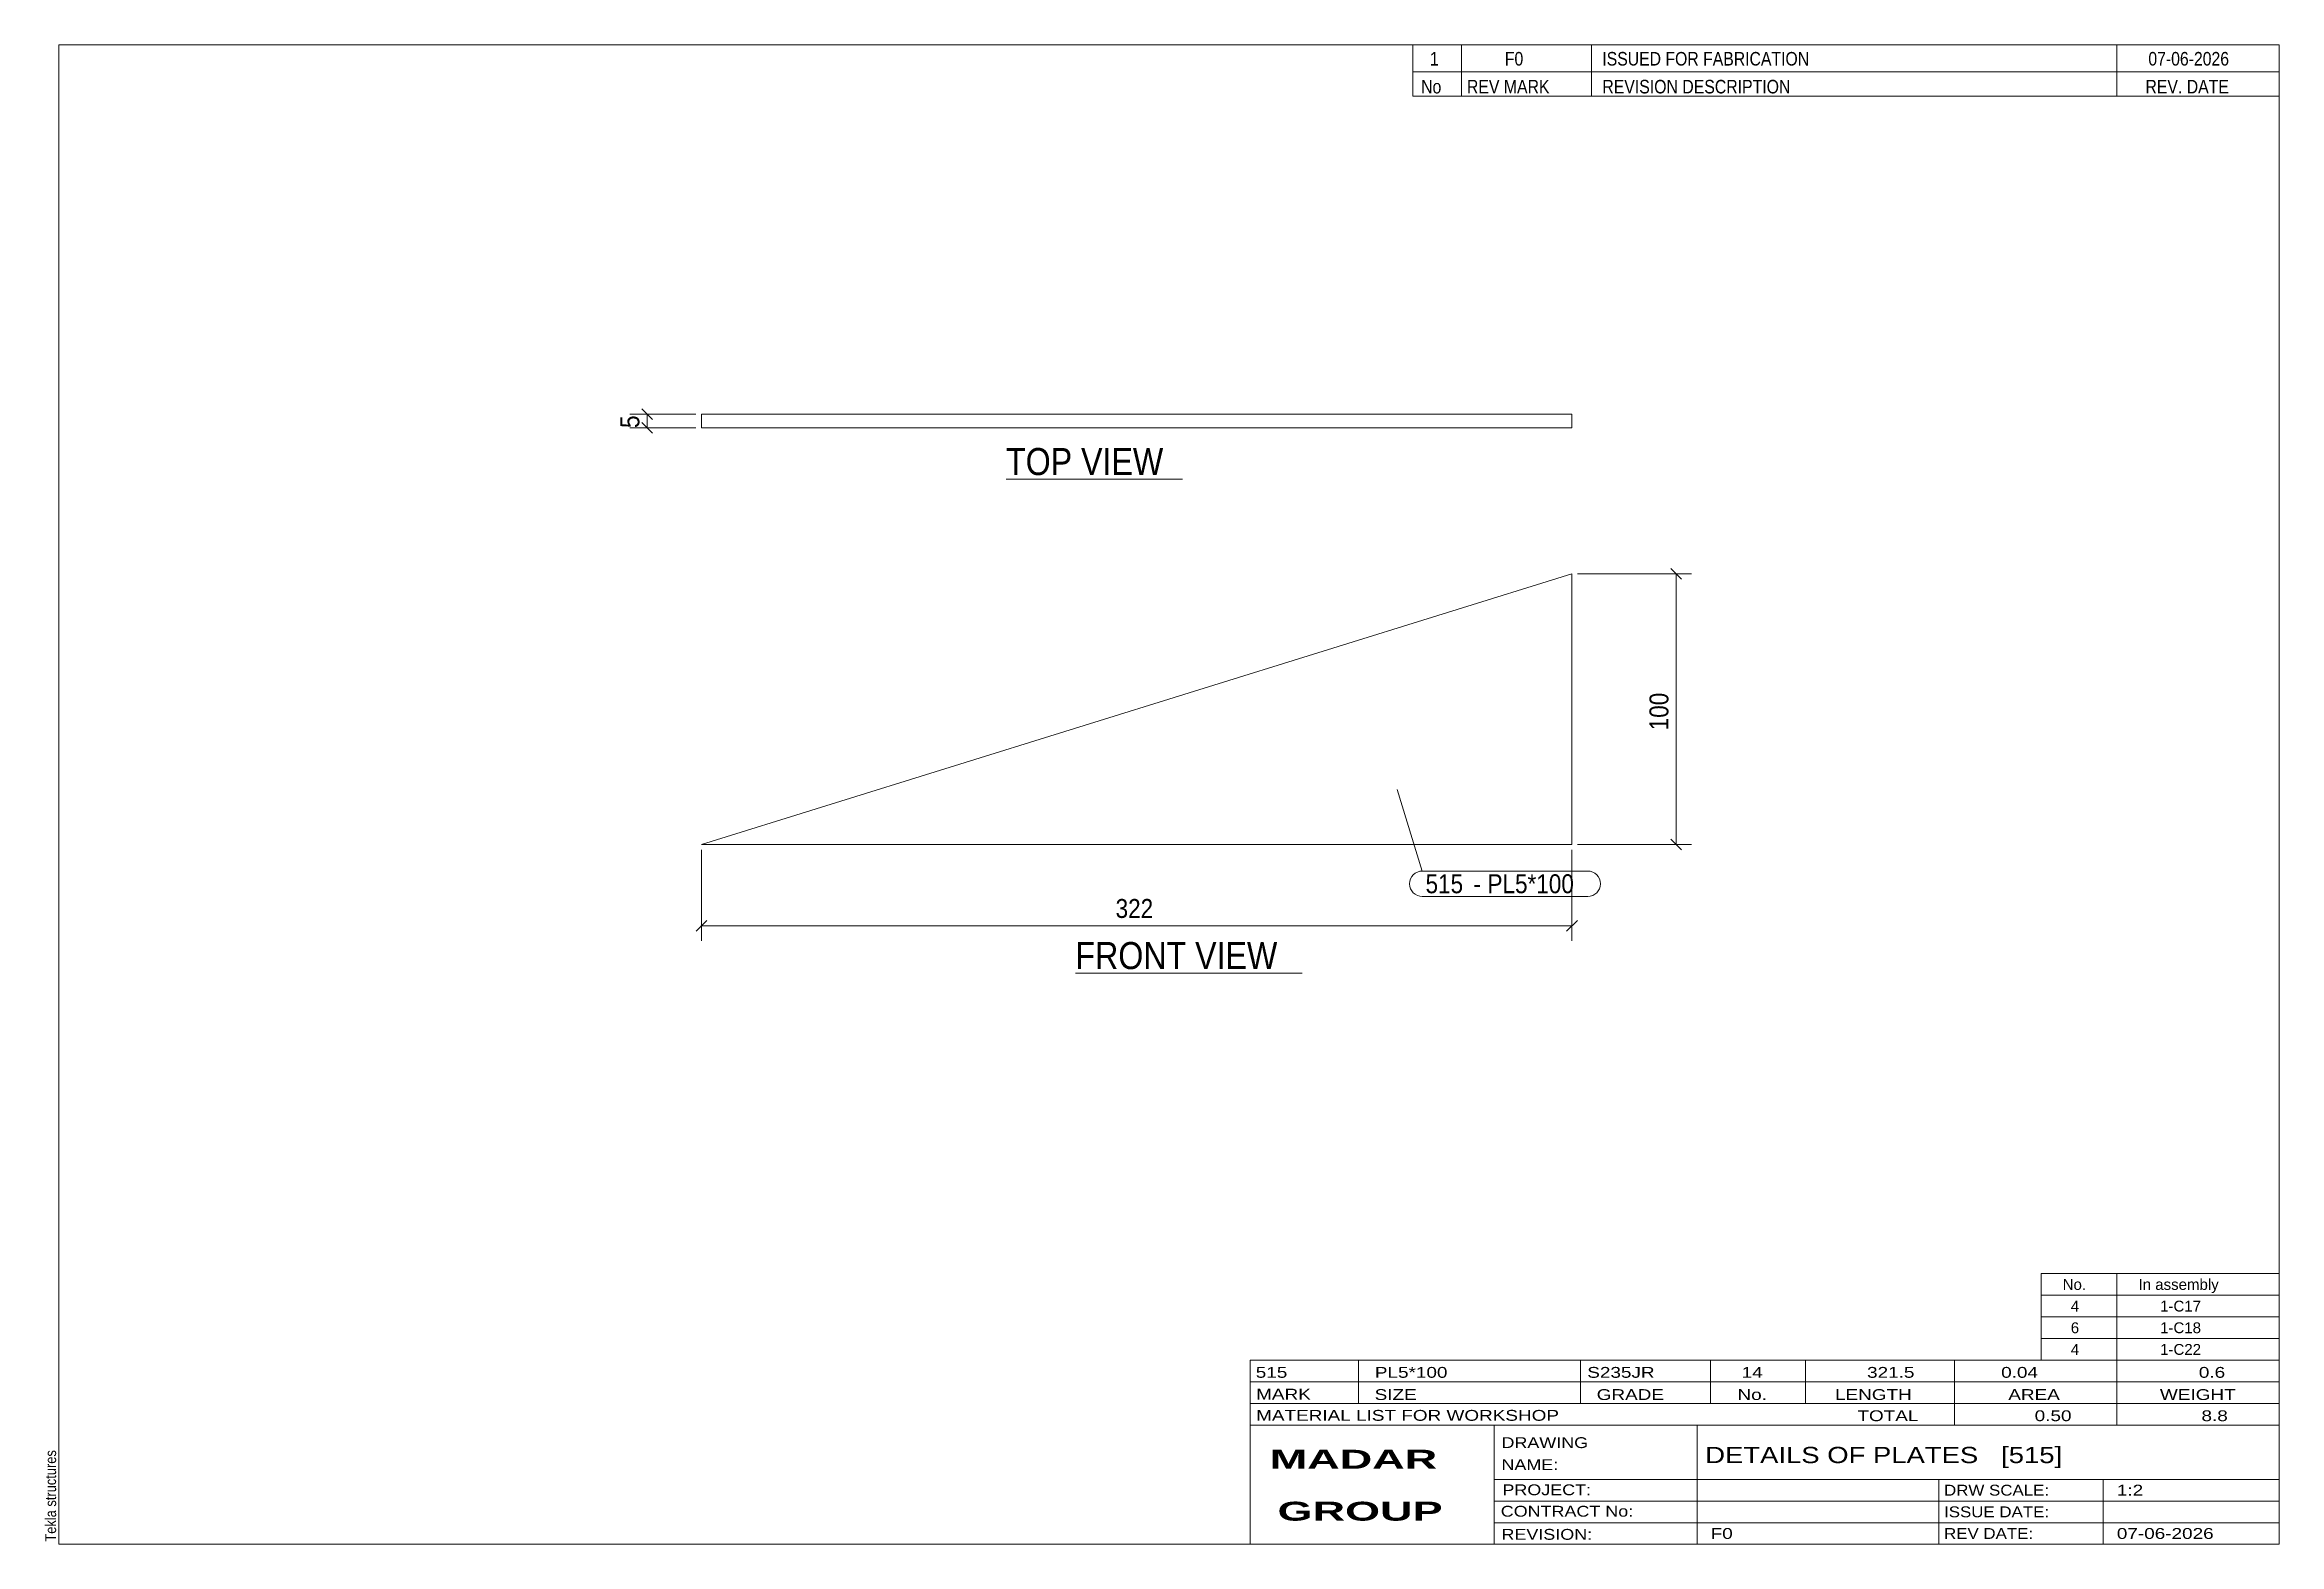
# Model space of a CAD drawing. Header units: millimetres. Extents: x 2 to 415, y 5 to 282.
import ezdxf

# ---------------------------------------------------------------- set-up
doc = ezdxf.new("R2010")
doc.units = ezdxf.units.MM
doc.linetypes.add('XKITLINE00', pattern=[0])
doc.linetypes.add('XKITLINE02', pattern=[4, 2, -2])
for name, color, linetype, lineweight in [('Dimensions', 7, 'Continuous', 0), ('DrawingSheet', 5, 'Continuous', 0), ('OtherObjectType', 7, 'Continuous', 0), ('Part', 2, 'Continuous', 0), ('PartMark', 7, 'Continuous', 0)]:
    doc.layers.add(name, color=color, linetype=linetype, lineweight=lineweight)
doc.styles.add('ARIAL', font='ARIAL.TTF')
doc.styles.add('ARIAL_BOLD', font='ARIALBD.TTF')
doc.styles.add('ARIAL_NARROW', font='ARIALN.TTF')

# ---------------------------------------------------------------- blocks, each defined once
blk = doc.blocks.new('*A1')
at = {"layer": 'Part', "color": 2, "linetype": 'XKITLINE00', "lineweight": 0}
for p, q in [((284.4, 184.25), (123.65, 134.25)), ((284.4, 134.25), (284.4, 184.25)), ((123.65, 134.25), (284.4, 134.25))]:
    blk.add_line(p, q, dxfattribs=at)
blk = doc.blocks.new('*A2')
at = {"layer": 'Part', "color": 2, "linetype": 'XKITLINE00', "lineweight": 0}
for p, q in [((123.65, 211.25), (123.65, 213.75)), ((123.65, 213.75), (284.4, 213.75)), ((284.4, 211.25), (123.65, 211.25)), ((284.4, 211.25), (284.4, 213.75))]:
    blk.add_line(p, q, dxfattribs=at)
at = {"layer": 'Part', "color": 7, "linetype": 'XKITLINE02', "lineweight": 0}
blk.add_line((284.4, 213.75), (284.4, 211.25), dxfattribs=at)
blk = doc.blocks.new('*A3')
at = {"layer": 'DrawingSheet', "color": 5, "linetype": 'XKITLINE00', "lineweight": 0}
for p, q in [((415, 282), (5, 282)), ((5, 282), (5, 5)), ((415, 5), (415, 282)), ((5, 5), (415, 5))]:
    blk.add_line(p, q, dxfattribs=at)
at = {"layer": 'DrawingSheet', "color": 5, "style": 'ARIAL', "width": 0.85}
blk.add_text('Tekla structures', height=2, rotation=90, dxfattribs=at).set_placement((4.5, 5.5))
blk = doc.blocks.new('*A4')
at = {"layer": 'OtherObjectType', "color": 7, "linetype": 'XKITLINE00', "lineweight": 0}
for p, q in [((371, 55), (415, 55)), ((371, 51), (371, 55)), ((385, 51), (385, 55)), ((415, 51), (415, 55)), ((371, 51), (415, 51)), ((371, 47), (371, 51)), ((385, 47), (385, 51)), ((415, 47), (415, 51)), ((371, 47), (415, 47)), ((371, 43), (371, 47)), ((385, 43), (385, 47)), ((415, 43), (415, 47)), ((371, 43), (415, 43)), ((371, 39), (371, 43)), ((385, 39), (385, 43)), ((415, 39), (415, 43)), ((371, 39), (415, 39))]:
    blk.add_line(p, q, dxfattribs=at)
at = {"layer": 'OtherObjectType', "color": 7, "style": 'ARIAL_NARROW', "width": 1.211571}
for s, p in [('No.', (375, 52)), ('In assembly', (389, 52)), ('4', (376.5, 48)), ('1-C17', (392.99, 48)), ('6', (376.5, 44)), ('1-C18', (392.99, 44)), ('4', (376.5, 40)), ('1-C22', (392.99, 40))]:
    blk.add_text(s, height=2, dxfattribs=at).set_placement(p)
blk = doc.blocks.new('*A5')
at = {"layer": 'OtherObjectType', "color": 7, "linetype": 'XKITLINE00', "lineweight": 0}
for p, q in [((255, 282), (415, 282)), ((415, 282), (255, 282)), ((255, 282), (255, 277)), ((264, 282), (264, 277)), ((288, 282), (288, 277)), ((385, 282), (385, 277)), ((415, 282), (415, 277)), ((255, 277), (415, 277)), ((255, 277), (255, 272.5)), ((255, 277), (415, 277)), ((264, 277), (264, 272.5)), ((288, 277), (288, 272.5)), ((385, 277), (385, 272.5)), ((415, 277), (415, 272.5)), ((415, 272.5), (255, 272.5))]:
    blk.add_line(p, q, dxfattribs=at)
at = {"layer": 'OtherObjectType', "color": 7, "style": 'ARIAL_NARROW'}
for s, width, p in [('1', 1.017001, (258.16, 278.15)), ('F0', 1.017001, (272, 278.15)), ('ISSUED FOR FABRICATION', 1.017001, (290, 278.15)), ('07-06-2026', 1.017001, (390.82, 278.15)), ('No', 1.02, (256.54, 273)), ('REV MARK', 1.02, (265, 273)), ('REVISION DESCRIPTION', 1.02, (290, 273)), ('REV. DATE', 1.02, (390.28, 273))]:
    blk.add_text(s, height=2.5, dxfattribs=dict(at, width=width)).set_placement(p)
blk = doc.blocks.new('*A6')
at = {"layer": 'OtherObjectType', "color": 7, "linetype": 'XKITLINE00', "lineweight": 0}
for p, q in [((225, 39), (415, 39)), ((225, 39), (225, 35)), ((225, 39), (415, 39)), ((245, 35), (245, 39)), ((286, 35), (286, 39)), ((310, 35), (310, 39)), ((327.5, 35), (327.5, 39)), ((355, 35), (355, 39)), ((385, 35), (385, 39)), ((415, 35), (415, 39)), ((225, 35), (415, 35)), ((225, 35), (225, 5)), ((225, 35), (415, 35)), ((245, 31), (245, 35)), ((286, 31), (286, 35)), ((310, 31), (310, 35)), ((327.5, 31), (327.5, 35)), ((355, 31), (355, 35)), ((385, 31), (385, 35)), ((415, 31), (415, 35)), ((225, 31), (415, 31)), ((355, 27), (355, 31)), ((385, 27), (385, 31)), ((415, 27), (415, 31)), ((225, 27), (415, 27)), ((270, 21), (270, 27)), ((307.5, 17), (307.5, 27)), ((415, 21), (415, 27)), ((270, 21), (270, 5)), ((415, 17), (415, 21)), ((270, 17), (415, 17)), ((307.5, 5), (307.5, 17)), ((352.16, 13), (352.16, 17)), ((382.5, 5), (382.5, 17)), ((415, 13), (415, 17)), ((270, 13), (415, 13)), ((352.16, 5), (352.16, 13)), ((415, 9), (415, 13)), ((270, 9), (415, 9)), ((415, 5), (415, 9)), ((225, 5), (415, 5)), ((262.5, 5), (415, 5))]:
    blk.add_line(p, q, dxfattribs=at)
at = {"layer": 'OtherObjectType', "color": 7, "style": 'ARIAL_NARROW'}
for s, height, width, p in [('515', 2, 1.525501, (226.01, 35.76)), ('PL5*100', 2, 1.525501, (248, 35.76)), ('S235JR', 2, 1.525501, (287.22, 35.76)), ('14', 2, 1.525501, (315.73, 35.76)), ('321.5', 2, 1.525501, (338.88, 35.76)), ('0.04', 2, 1.525501, (363.64, 35.76)), ('0.6', 2, 1.525501, (400.14, 35.76)), ('MARK', 2, 1.525501, (226.08, 31.73)), ('SIZE', 2, 1.525501, (247.96, 31.66)), ('GRADE', 2, 1.525501, (288.96, 31.66)), ('No.', 2, 1.525501, (314.96, 31.66)), ('LENGTH', 2, 1.525501, (332.96, 31.66)), ('AREA', 2, 1.525501, (364.96, 31.66)), ('WEIGHT', 2, 1.525501, (392.96, 31.66)), ('MATERIAL LIST FOR WORKSHOP', 2, 1.525501, (226.08, 27.82)), ('TOTAL', 2, 1.525501, (337.1, 27.75)), ('0.50', 2, 1.525501, (369.83, 27.75)), ('8.8', 2, 1.525501, (400.63, 27.75)), ('DRAWING', 2, 1.445, (271.38, 22.78)), ('NAME:', 2, 1.445, (271.38, 18.72)), ('DETAILS OF PLATES   [515]', 3, 1.474651, (309, 20)), ('PROJECT:', 2, 1.445, (271.55, 14.07)), ('DRW SCALE:', 2, 1.36, (353.1, 14)), ('1:2', 2, 1.525501, (385, 14)), ('CONTRACT No:', 2, 1.445, (271.25, 10.11)), ('ISSUE DATE:', 2, 1.36, (353.1, 10)), ('REVISION:', 2, 1.445, (271.38, 5.84)), ('F0', 2, 1.525501, (310, 6)), ('REV DATE:', 2, 1.36, (353.1, 6)), ('07-06-2026', 2, 1.525501, (385, 6))]:
    blk.add_text(s, height=height, dxfattribs=dict(at, width=width)).set_placement(p)
at = {"layer": 'OtherObjectType', "color": 1, "style": 'ARIAL_BOLD', "width": 1.7}
for s, p in [('MADAR ', (228.58, 18.97)), ('GROUP', (230.03, 9.37))]:
    blk.add_text(s, height=3.5, dxfattribs=at).set_placement(p)
blk = doc.blocks.new('*A7')
at = {"layer": 'Dimensions', "color": 7, "linetype": 'XKITLINE00', "lineweight": 0}
for p, q in [((123.65, 133.25), (123.65, 116.45)), ((284.4, 133.25), (284.4, 116.45)), ((124.64, 120.24), (122.66, 118.26)), ((285.39, 120.24), (283.41, 118.26)), ((123.65, 119.25), (284.4, 119.25))]:
    blk.add_line(p, q, dxfattribs=at)
at = {"layer": 'Dimensions', "color": 3}
for p in [(123.65, 119.25), (284.4, 119.25)]:
    blk.add_point(p, dxfattribs=at)
at = {"layer": 'Dimensions', "color": 3, "style": 'ARIAL', "width": 0.85}
blk.add_text('322', height=3.5, dxfattribs=at).set_placement((200.13, 120.7))
blk = doc.blocks.new('*A8')
at = {"layer": 'Dimensions', "color": 7, "linetype": 'XKITLINE00', "lineweight": 0}
for p, q in [((285.4, 184.25), (306.45, 184.25)), ((302.66, 185.24), (304.64, 183.26)), ((303.65, 134.25), (303.65, 184.25)), ((285.4, 134.25), (306.45, 134.25)), ((302.66, 135.24), (304.64, 133.26))]:
    blk.add_line(p, q, dxfattribs=at)
at = {"layer": 'Dimensions', "color": 3}
for p in [(303.65, 184.25), (303.65, 134.25)]:
    blk.add_point(p, dxfattribs=at)
at = {"layer": 'Dimensions', "color": 3, "style": 'ARIAL', "width": 0.85}
blk.add_text('100', height=3.5, rotation=90.0002, dxfattribs=at).set_placement((302.2, 155.36))
blk = doc.blocks.new('*A9')
at = {"layer": 'PartMark', "color": 7, "linetype": 'XKITLINE00', "lineweight": 0}
for p, q in [((252.1, 144.4), (256.76, 129.36)), ((256.76, 129.36), (287.31, 129.36)), ((256.76, 124.66), (287.31, 124.66))]:
    blk.add_line(p, q, dxfattribs=at)
for centre, start, end in [((256.76, 127.01), 90, 270), ((287.31, 127.01), 270, 90)]:
    blk.add_arc(centre, 2.35, start, end, dxfattribs=at)
at = {"layer": 'PartMark', "color": 1, "style": 'ARIAL', "width": 0.85}
blk.add_text('515', height=3.5, dxfattribs=at).set_placement((257.36, 125.26))
at = {"layer": 'PartMark', "color": 3, "style": 'ARIAL', "width": 0.85}
for s, p in [('PL5*100', (268.8, 125.26)), ('-', (266.2, 125.26))]:
    blk.add_text(s, height=3.5, dxfattribs=at).set_placement(p)
blk = doc.blocks.new('*A10')
at = {"layer": 'OtherObjectType', "color": 7, "linetype": 'XKITLINE00', "lineweight": 0}
blk.add_line((192.72, 110.5), (234.58, 110.5), dxfattribs=at)
at = {"layer": 'OtherObjectType', "color": 3, "style": 'ARIAL', "width": 0.85}
blk.add_text('FRONT VIEW', height=5, dxfattribs=at).set_placement((192.72, 111.25))
blk = doc.blocks.new('*A11')
at = {"layer": 'Dimensions', "color": 7, "linetype": 'XKITLINE00', "lineweight": 0}
for p, q in [((112.66, 214.74), (114.64, 212.76)), ((122.65, 213.75), (110.45, 213.75)), ((122.65, 211.25), (110.45, 211.25)), ((112.66, 212.24), (114.64, 210.26)), ((113.65, 211.25), (113.65, 213.75))]:
    blk.add_line(p, q, dxfattribs=at)
at = {"layer": 'Dimensions', "color": 3}
for p in [(113.65, 213.75), (113.65, 211.25)]:
    blk.add_point(p, dxfattribs=at)
at = {"layer": 'Dimensions', "color": 3, "style": 'ARIAL', "width": 0.85}
blk.add_text('5', height=3.5, rotation=90.0002, dxfattribs=at).set_placement((112.2, 211.2))
blk = doc.blocks.new('*A12')
at = {"layer": 'OtherObjectType', "color": 7, "linetype": 'XKITLINE00', "lineweight": 0}
blk.add_line((179.9, 201.75), (212.5, 201.75), dxfattribs=at)
at = {"layer": 'OtherObjectType', "color": 3, "style": 'ARIAL', "width": 0.85}
blk.add_text('TOP VIEW', height=5, dxfattribs=at).set_placement((179.9, 202.5))

msp = doc.modelspace()

# ---------------------------------------------------------------- block references
at = {"lineweight": 0}
for name in ['*A3', '*A5', '*A11', '*A2', '*A12', '*A1', '*A8', '*A9', '*A7', '*A10', '*A4', '*A6']:
    msp.add_blockref(name, (0, 0), dxfattribs=at)

doc.saveas('drawing.dxf')
